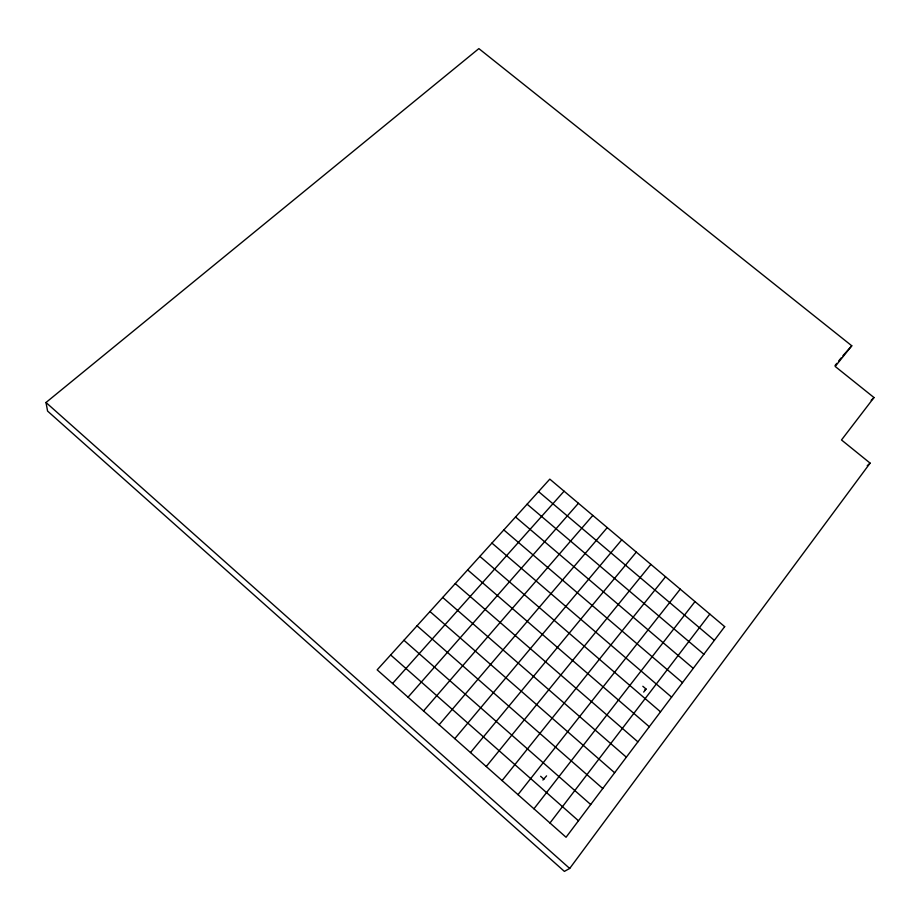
<?xml version="1.0" encoding="UTF-8"?>
<svg xmlns="http://www.w3.org/2000/svg" width="920" height="920" viewBox="0 0 920 920"><rect width="100%" height="100%" fill="white"/><g stroke="black" fill="none" stroke-linecap="round" stroke-linejoin="round"><path stroke-width="1.38" d="M569.698 868.445L870.113 463.116L841.501 439.967L874 397.543L835.199 366.471L851.77 345.782L478.86 48.611L46 402.5L47.575 411.079L564.385 871.389L569.698 868.445L46 402.5M549.964 822.997L709.814 614.1M643.689 692.07L646.035 689.022L642.838 686.274M533.945 808.795L695.002 601.599M542.926 780.068L546.572 775.87M517.983 794.661L680.248 589.156M502.09 780.574L665.551 576.759M835.061 365.516L836.797 363.354M838.534 361.18L841.133 357.938M842.869 355.775L851.77 345.782M486.254 766.532L650.9 564.397M470.488 752.56L636.306 552.092M454.779 738.645L621.759 539.822M439.127 724.776L607.257 527.597M423.545 710.964L592.825 515.418M408.02 697.21L578.427 503.274M392.564 683.502L564.098 491.188M871.182 400.327L874 397.543M867.226 465.704L870.113 463.116M644.793 690.069L646.035 689.022M538.534 491.579L714.345 640.355M527.114 504.194L703.869 654.258M515.545 516.982L693.255 668.357M503.815 529.943L682.49 682.651M491.924 543.076L671.577 697.141M479.872 556.393L660.514 711.838M467.647 569.894L649.29 726.742M455.262 583.579L637.905 741.853M442.704 597.448L626.359 757.194M429.962 611.524L614.64 772.742M417.047 625.795L602.761 788.52M403.937 640.274L590.709 804.529M540.626 776.284L543.95 779.206M390.643 654.959L578.473 820.778M724.684 626.635L566.053 837.257L377.166 669.852L549.803 479.136L724.684 626.635"/></g></svg>
